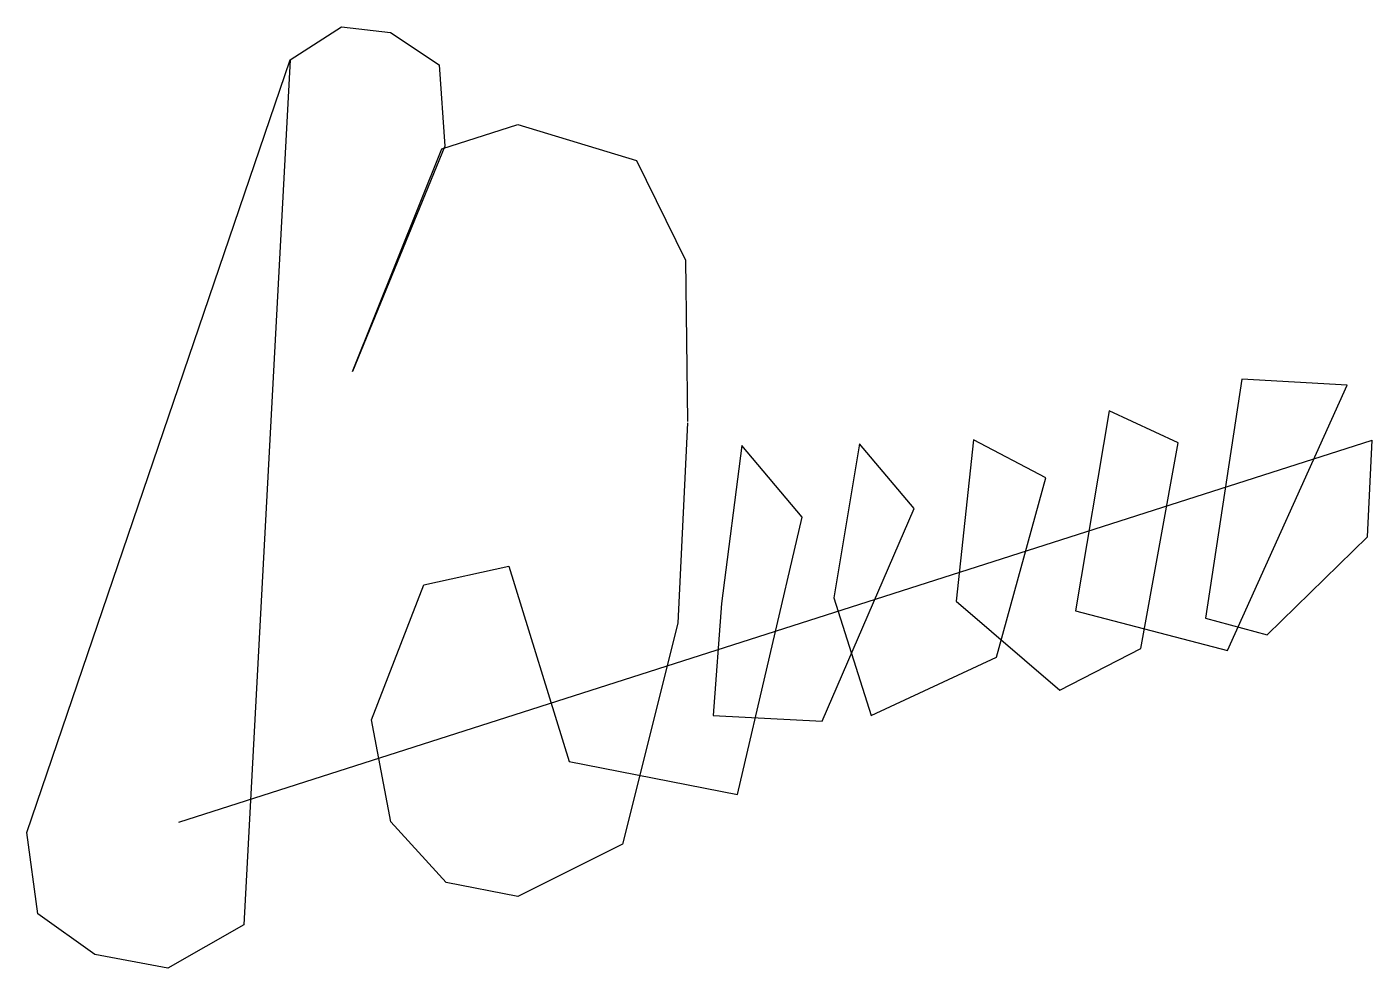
# Model space of a CAD drawing. Header units: millimetres. Extents: x -17.07 to -9.45, y 3.08 to 8.4.
import ezdxf

# ---------------------------------------------------------------- set-up
doc = ezdxf.new("R2010")
doc.units = ezdxf.units.MM
doc.layers.add('Слой1', color=170, linetype='Continuous', lineweight=25)

msp = doc.modelspace()

# ---------------------------------------------------------------- linework, layer by layer
at = {"layer": 'Слой1'}
msp.add_line((-16.2102, 3.901), (-9.4523, 6.0639), dxfattribs=at)
for points in [[(-15.5807, 8.2166), (-15.8422, 3.3207), (-16.2724, 3.0751), (-16.6873, 3.1518), (-17.01, 3.3821), (-17.0715, 3.8427), (-15.5807, 8.2166), (-15.289, 8.4027), (-15.0124, 8.372), (-14.7358, 8.1878), (-14.7051, 7.7272), (-15.2276, 6.4528), (-14.7205, 7.7118), (-14.2902, 7.85), (-13.6181, 7.647), (-13.3414, 7.0818), (-13.3301, 6.17)], [(-12.2902, 4.5049), (-11.5804, 4.835), (-11.3011, 5.8504), (-11.7093, 6.0658), (-11.8073, 5.1519), (-11.2212, 4.649), (-10.7629, 4.8834), (-10.55, 6.0493), (-10.9408, 6.2287), (-11.1331, 5.0967), (-10.271, 4.872), (-9.5938, 6.3748), (-10.191, 6.4081), (-10.3959, 5.0561), (-10.0465, 4.9613)], [(-13.33, 6.1616), (-13.3847, 5.0266), (-13.6972, 3.7773), (-14.2911, 3.4806), (-14.6975, 3.5587), (-15.01, 3.9023), (-15.1194, 4.48), (-14.8225, 5.2452), (-14.3411, 5.3507), (-13.9993, 4.2447), (-13.0471, 4.0576), (-12.6808, 5.6272), (-13.0227, 6.0338), (-13.1366, 5.1392), (-13.1854, 4.5049), (-12.5669, 4.4724), (-12.046, 5.676), (-12.3553, 6.0419), (-12.5018, 5.1718), (-12.2902, 4.5049)], [(-10.0465, 4.9613), (-9.4782, 5.5162), (-9.4523, 6.0639)]]:
    msp.add_lwpolyline(points, dxfattribs=at)

doc.saveas('drawing.dxf')
